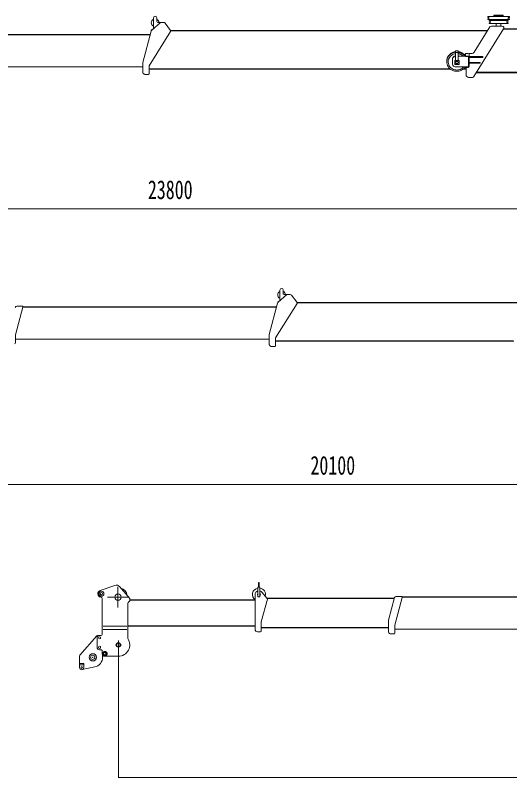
# Model space of a CAD drawing. Units: millimetres, scale not verified. Extents: x -30229 to 10482, y -5734 to 25398.
# Drawn here: x -14194 to -8407, y 1903 to 10852 of the extents above; entities that cross this region are included whole.
import ezdxf
from ezdxf.enums import TextEntityAlignment as Align

# ---------------------------------------------------------------- set-up
doc = ezdxf.new("R2010")
doc.units = ezdxf.units.MM
doc.header["$LTSCALE"] = 100
doc.header["$PDMODE"] = 32
doc.header["$PDSIZE"] = 50
doc.layers.add('0-0_0', color=7, linetype='Continuous', lineweight=18)
doc.layers.add('0-1_DEFPOINTS', color=7, linetype='Continuous')
doc.styles.add('ＭＳ ゴシック', font='')
doc.styles.get('ＭＳ ゴシック').set_extended_font_data('MS Gothic')

# ---------------------------------------------------------------- blocks, each defined once
blk = doc.blocks.new('D1')
at = {"layer": '0-0_0'}
for p, q in [((21066.1, 17079.37), (21066.1, 15903.22)), ((14716.1, 16681.07), (14716.1, 15903.22)), ((14718.2, 15905.47), (21064, 15905.47))]:
    blk.add_line(p, q, dxfattribs=at)
for points in [[(14718.2, 15905.82), (14718.2, 15905.12), (14716.1, 15905.47)], [(21064, 15905.82), (21064, 15905.12), (21066.1, 15905.47)]]:
    blk.add_solid(points, dxfattribs=at)
at = {"layer": '0-1_DEFPOINTS'}
for p in [(21066.1, 17080.15), (14716.1, 16681.85), (21066.1, 15905.47)]:
    blk.add_point(p, dxfattribs=at)
at = {"layer": '0-0_0', "style": 'ＭＳ ゴシック', "width": 0.7}
blk.add_text('12700', height=110, dxfattribs=at).set_placement((17681.1, 15930.47), align=Align.BOTTOM_LEFT)
blk = doc.blocks.new('D2')
at = {"layer": '0-0_0'}
blk.add_line((23837, 15905.47), (33882.8, 15905.47), dxfattribs=at)
at = {"layer": '0-0_0', "style": 'ＭＳ ゴシック', "width": 0.7}
blk.add_text('20100', height=110, dxfattribs=at).set_placement((28658.65, 15930.47), align=Align.BOTTOM_LEFT)
blk = doc.blocks.new('D3')
at = {"layer": '0-0_0'}
blk.add_line((10748.3, 10969.56), (22644.1, 10969.56), dxfattribs=at)
at = {"layer": '0-0_0', "style": 'ＭＳ ゴシック', "width": 0.7}
blk.add_text('23800', height=110, dxfattribs=at).set_placement((16468.7, 10994.56), align=Align.BOTTOM_LEFT)

msp = doc.modelspace()

# ---------------------------------------------------------------- linework, layer by layer
at = {"layer": '0-0_0', "color": 5}
for p, q in [((-8665, 10830.3), (-8665, 10836.4)), ((-8665, 10836.4), (-8410, 10836.4)), ((-8482.5, 10852.4), (-8592.5, 10852.4)), ((-8592.5, 10852.4), (-8592.5, 10846.4)), ((-8482.5, 10846.4), (-8592.5, 10846.4)), ((-8560, 10846.4), (-8560, 10836.4)), ((-8515, 10846.4), (-8515, 10836.4)), ((-8482.5, 10852.4), (-8482.5, 10846.4)), ((-8410, 10830.3), (-8410, 10836.4)), ((-12597.8, 10678.4), (-12498.1, 10763.6)), ((-12577.5, 10820.4), (-12577.5, 10695.7)), ((-12537.5, 10820.4), (-12537.5, 10778.4)), ((-12527.5, 10768.4), (-12457.4, 10768.4)), ((-12457.4, 10768.4), (-12485.1, 10768.4)), ((-12441.5, 10760.5), (-12376.7, 10675.9)), ((-8665, 10801.4), (-8665, 10807.5)), ((-8665, 10801.4), (-8410, 10801.4)), ((-8654.3, 10825), (-8663.7, 10828.4)), ((-8663.7, 10809.3), (-8654.3, 10812.8)), ((-8648.5, 10786.3), (-8648.5, 10792.4)), ((-8648.5, 10792.4), (-8426.5, 10792.4)), ((-8648.5, 10757.4), (-8648.5, 10763.5)), ((-8648.5, 10757.4), (-8426.5, 10757.4)), ((-8637.8, 10781), (-8647.2, 10784.4)), ((-8647.2, 10765.3), (-8637.8, 10768.8)), ((-8565, 10801.4), (-8565, 10792.4)), ((-8565, 10757.4), (-8565, 10725.4)), ((-8510, 10801.4), (-8510, 10792.4)), ((-8510, 10757.4), (-8510, 10725.4)), ((-8437.2, 10781), (-8427.8, 10784.4)), ((-8427.8, 10765.3), (-8437.2, 10768.8)), ((-8426.5, 10786.3), (-8426.5, 10792.4)), ((-8426.5, 10757.4), (-8426.5, 10763.5)), ((-8420.7, 10825), (-8411.3, 10828.4)), ((-8411.3, 10809.3), (-8420.7, 10812.8)), ((-8410, 10801.4), (-8410, 10807.5)), ((-12702.5, 10301.4), (-12604.1, 10668.4)), ((-12627.5, 10262.4), (-12376.2, 10664.5)), ((-12602.5, 10683.4), (-12602.5, 10672.5)), ((-12602.5, 10683.4), (-12592, 10683.4)), ((-12375.6, 10674.4), (-8664.3, 10674.4)), ((-12374.6, 10670.4), (-8666.7, 10670.4)), ((-8826.7, 10134.7), (-8478.1, 10694.8)), ((-8638.4, 10715.9), (-8823, 10419.3)), ((-8621.4, 10725.4), (-8495, 10725.4)), ((-8481.1, 10689.9), (-4775.2, 10689.9)), ((-8478.3, 10694.4), (-4772.4, 10694.4)), ((-16326, 10626.1), (-12615.5, 10626.1)), ((-16325.6, 10622.1), (-12616.5, 10622.1)), ((-9041.5, 10436.3), (-9009.5, 10436.3)), ((-9041.5, 10436.2), (-9041.5, 10322.8)), ((-9038.7, 10418.4), (-9012.7, 10418.4)), ((-9009.5, 10436.2), (-9009.5, 10322.8)), ((-8938.9, 10391.8), (-8923.5, 10391.8)), ((-8935.9, 10388.8), (-8923.5, 10388.8)), ((-8923.5, 10405.6), (-8923.5, 10369.4)), ((-8923.5, 10405.6), (-8894.5, 10405.6)), ((-8882.5, 10405.4), (-8848.3, 10405.4)), ((-8882.5, 10405.4), (-8882.5, 10252.9)), ((-12702.5, 10301.4), (-12702.5, 10188.7)), ((-9075.5, 10345.4), (-9075.5, 10279.7)), ((-9050.5, 10324.8), (-9050.5, 10275.8)), ((-9050.5, 10324.8), (-9041.5, 10324.8)), ((-9050.5, 10322.8), (-9000.5, 10322.8)), ((-9045.5, 10375.4), (-9041.5, 10375.4)), ((-9045.5, 10372.3), (-9041.5, 10372.3)), ((-9009.5, 10375.4), (-8923.5, 10375.4)), ((-9009.5, 10372.3), (-8923.5, 10372.3)), ((-9009.5, 10324.8), (-9000.5, 10324.8)), ((-9000.5, 10324.8), (-9000.5, 10275.8)), ((-8923.5, 10375.1), (-8894.5, 10375.1)), ((-8923.5, 10369.4), (-8894.5, 10369.4)), ((-8888.5, 10363.5), (-8888.5, 10252.6)), ((-8882.5, 10368.4), (-8722.5, 10368.4)), ((-8882.5, 10359.4), (-8722.5, 10359.4)), ((-8882.5, 10299.4), (-8752.5, 10299.4)), ((-8752.5, 10299.4), (-8752.5, 10290.4)), ((-8722.5, 10368.4), (-8722.5, 10359.4)), ((-16412.5, 10247.1), (-12702.5, 10247.1)), ((-12627.5, 10262.4), (-12627.5, 10170)), ((-12627.5, 10226.4), (-9106.3, 10226.4)), ((-12627.5, 10220.9), (-9099.2, 10220.9)), ((-9050.5, 10275.8), (-9000.5, 10275.8)), ((-9045.5, 10249.7), (-8894.5, 10249.7)), ((-8951.8, 10220.9), (-8917.5, 10220.9)), ((-8944.6, 10226.4), (-8917.5, 10226.4)), ((-8917.5, 10249.7), (-8917.5, 10154.7)), ((-8913.5, 10249.7), (-8913.5, 10241.1)), ((-8913.5, 10246.8), (-8894.5, 10246.8)), ((-8913.5, 10241.1), (-8894.5, 10241.1)), ((-8882.5, 10290.4), (-8752.5, 10290.4)), ((-12672.5, 10160.6), (-12637.5, 10160.6)), ((-8887.8, 10125.4), (-8843.6, 10125.4)), ((-8798.3, 10180.4), (-5092.4, 10180.4)), ((-8794.2, 10186.9), (-5088.3, 10186.9)), ((-11097.4, 7635), (-11097.4, 7510.4)), ((-11057.4, 7635), (-11057.4, 7593)), ((-11117.6, 7493), (-11018, 7578.2)), ((-11047.4, 7583), (-10977.2, 7583)), ((-10977.2, 7583), (-11005, 7583)), ((-10961.4, 7575.1), (-10896.6, 7490.5)), ((-14192.4, 7110.2), (-14105.7, 7433.6)), ((-14177, 7446.2), (-14115.4, 7446.2)), ((-14105.8, 7440.7), (-11135.3, 7440.7)), ((-14105.4, 7436.7), (-11136.4, 7436.7)), ((-11222.4, 7116), (-11124, 7483)), ((-11147.4, 7077), (-10896, 7479.1)), ((-11122.4, 7498), (-11122.4, 7487.1)), ((-11122.4, 7498), (-11111.8, 7498)), ((-10895.5, 7489), (-7924.1, 7489)), ((-10894.4, 7485), (-7926.6, 7485)), ((-14192.4, 7110.2), (-14192.4, 7016.2)), ((-11222.4, 7116), (-11222.4, 7003.4)), ((-11147.4, 7077), (-11147.4, 6984.6)), ((-14192.4, 7061.7), (-11222.4, 7061.7)), ((-11147.4, 7041), (-8367.4, 7041)), ((-11147.4, 7035.5), (-8359.1, 7035.5)), ((-11192.4, 6975.2), (-11157.4, 6975.2)), ((-13028.9, 4177.9), (-13200.6, 4118.5)), ((-12992.5, 4161.7), (-12992.5, 3919.7)), ((-12852.6, 4025.7), (-12975.1, 4163.9)), ((-11355.1, 4156), (-11355.1, 4045)), ((-11355.1, 4156), (-11330.1, 4156)), ((-11347.1, 4205.8), (-11347.1, 4156)), ((-11338.1, 4205.8), (-11338.1, 4156)), ((-11330.1, 4156), (-11330.1, 4045)), ((-13113.5, 4040.7), (-12871.5, 4040.7)), ((-11387.6, 4070.6), (-11387.6, 3665)), ((-11355.1, 4045), (-11330.1, 4045)), ((-11246, 4026), (-11308.3, 4099.2)), ((-9827.6, 3769.4), (-9756.5, 4034.5)), ((-9752.5, 3713.3), (-9665.9, 4036.7)), ((-9737.2, 4049.3), (-9675.5, 4049.3)), ((-9666, 4043.8), (-8175.5, 4043.8)), ((-9665.6, 4039.8), (-8176.6, 4039.8)), ((-13177.5, 4021.5), (-13177.5, 3603)), ((-12877.6, 3962.4), (-12877.6, 3554.6)), ((-12871.7, 3976.5), (-12852.5, 3995.7)), ((-12852.5, 4025.7), (-12852.5, 3995.7)), ((-12852.5, 4009.4), (-11387.6, 4009.4)), ((-12852.5, 4006.2), (-11387.6, 4006.2)), ((-11314.6, 3752), (-11243.9, 4016.9)), ((-11246.5, 4026.6), (-9758.6, 4026.6)), ((-11244.2, 4023), (-9759.6, 4023)), ((-9827.6, 3769.4), (-9827.6, 3639.3)), ((-13165.6, 3700.7), (-12887.6, 3700.7)), ((-12877.6, 3706.2), (-11387.6, 3706.2)), ((-12877.6, 3700.7), (-11387.6, 3700.7)), ((-11387.6, 3700.7), (-11387.6, 3675.7)), ((-11387.6, 3685), (-11387.6, 3681)), ((-11314.6, 3752), (-11314.6, 3645)), ((-11314.6, 3685), (-9827.6, 3685)), ((-11314.6, 3680.5), (-9827.6, 3680.5)), ((-9752.5, 3713.3), (-9752.5, 3619.3)), ((-13437.5, 3361.4), (-13238.5, 3586.4)), ((-13223.6, 3593.2), (-13192.6, 3593.2)), ((-13207.6, 3593.2), (-13187.4, 3593.2)), ((-13165.6, 3660.7), (-12887.6, 3660.7)), ((-11357.6, 3635), (-11324.6, 3635)), ((-9797.6, 3609.3), (-9762.5, 3609.3)), ((-9752.5, 3664.8), (-8262.5, 3664.8)), ((-13237.6, 3453.2), (-13237.6, 3563.2)), ((-12987.5, 3530.9), (-12987.5, 3430.5)), ((-13207.6, 3423.2), (-13187.5, 3423.2)), ((-13177.5, 3413.4), (-13177.5, 3378.2)), ((-13147.5, 3403.2), (-13144.1, 3403.2)), ((-13442.5, 3348.1), (-13442.5, 3215.7)), ((-13172.6, 3361.8), (-13172.6, 3335.7)), ((-13147.5, 3353.2), (-13144.1, 3353.2)), ((-13147.5, 3348.2), (-12987.5, 3348.2)), ((-13442.5, 3264.9), (-13392.5, 3264.9)), ((-13441.5, 3248.2), (-13393.5, 3248.2)), ((-13412.3, 3191.3), (-13263.4, 3223.3)), ((-13392.5, 3264.9), (-13392.5, 3215.7))]:
    msp.add_line(p, q, dxfattribs=at)
for points in [[(-9041.5, 10426), (-9047.3, 10425.1), (-9053, 10424), (-9058.6, 10422.6), (-9064.2, 10420.9), (-9069.7, 10419), (-9075.1, 10416.8), (-9080.4, 10414.4), (-9085.5, 10411.7), (-9090.5, 10408.8), (-9095.4, 10405.7), (-9100.2, 10402.3), (-9104.7, 10398.6), (-9109.1, 10394.8), (-9113.2, 10390.7), (-9117.2, 10386.5), (-9120.9, 10382), (-9124.4, 10377.4), (-9127.7, 10372.5), (-9130.7, 10367.5), (-9133.4, 10362.4), (-9135.8, 10357.1), (-9138, 10351.7), (-9139.8, 10346.2), (-9141.4, 10340.6), (-9142.6, 10334.9), (-9143.6, 10329.2), (-9144.2, 10323.4), (-9144.5, 10317.6), (-9144.4, 10311.8)], [(-9041.5, 10422.5), (-9047.2, 10421.7), (-9052.8, 10420.6), (-9058.4, 10419.2), (-9064, 10417.6), (-9069.4, 10415.7), (-9074.7, 10413.5), (-9080, 10411.2), (-9085.1, 10408.5), (-9090.1, 10405.7), (-9094.9, 10402.6), (-9099.6, 10399.2), (-9104.2, 10395.7), (-9108.5, 10391.9), (-9112.7, 10387.9), (-9116.6, 10383.7), (-9120.3, 10379.3), (-9123.8, 10374.7), (-9127.1, 10370), (-9130.1, 10365.1), (-9132.8, 10360), (-9135.3, 10354.8), (-9137.5, 10349.5), (-9139.4, 10344.1), (-9141, 10338.6), (-9142.4, 10333), (-9143.4, 10327.3), (-9144, 10321.6), (-9144.4, 10315.8), (-9144.5, 10310.1)], [(-9041.5, 10419.1), (-9057.3, 10416.1), (-9072.5, 10411.1), (-9087, 10404.1), (-9100.4, 10395.3), (-9112.4, 10384.7), (-9122.9, 10372.6), (-9131.6, 10359), (-9138.1, 10344.4), (-9142.5, 10329), (-9144.4, 10313), (-9143.9, 10297), (-9140.9, 10281.2), (-9135.7, 10266.1), (-9128.2, 10251.9), (-9118.8, 10238.9), (-9107.6, 10227.4), (-9094.9, 10217.5), (-9081, 10209.5), (-9066.2, 10203.3), (-9050.7, 10199.1), (-9034.8, 10196.9), (-9018.8, 10196.7), (-9002.9, 10198.6), (-8987.3, 10202.5), (-8972.3, 10208.3), (-8958.3, 10216.1), (-8945.4, 10225.7), (-8934, 10236.9), (-8924.2, 10249.7)], [(-9041.5, 10402.7), (-9054.6, 10399.9), (-9067.3, 10395.5), (-9079.3, 10389.5), (-9090.4, 10382.1), (-9100.5, 10373.2), (-9109.3, 10363), (-9116.5, 10351.8), (-9122.1, 10339.6), (-9125.9, 10326.7), (-9127.7, 10313.4), (-9127.6, 10300), (-9125.5, 10286.8), (-9121.4, 10274), (-9115.6, 10261.9), (-9108.1, 10250.8), (-9099.1, 10240.8), (-9088.9, 10232.1), (-9077.6, 10224.9), (-9065.5, 10219.1), (-9052.8, 10214.9), (-9039.6, 10212.4), (-9026.2, 10211.5), (-9012.8, 10212.2), (-8999.6, 10214.6), (-8986.8, 10218.6), (-8974.6, 10224.2), (-8963.3, 10231.3), (-8952.9, 10239.8), (-8943.8, 10249.7)], [(-8925.4, 10375.6), (-8927.4, 10378.4), (-8929.5, 10381.2), (-8931.6, 10383.9), (-8933.9, 10386.6), (-8936.3, 10389.2), (-8938.7, 10391.7), (-8941.2, 10394.1), (-8943.7, 10396.4), (-8946.4, 10398.7), (-8949.1, 10400.9), (-8951.9, 10403), (-8954.7, 10405.1), (-8957.6, 10407), (-8960.5, 10408.9), (-8963.5, 10410.6), (-8966.6, 10412.3), (-8969.7, 10413.9), (-8972.8, 10415.4), (-8976, 10416.9), (-8979.2, 10418.2), (-8982.5, 10419.4), (-8985.8, 10420.6), (-8989.1, 10421.6), (-8992.4, 10422.6), (-8995.8, 10423.5), (-8999.2, 10424.2), (-9002.6, 10424.9), (-9006.1, 10425.5), (-9009.5, 10426)], [(-8930.4, 10375.6), (-8932.5, 10378), (-8934.6, 10380.5), (-8936.7, 10382.8), (-8938.9, 10385.1), (-8941.2, 10387.3), (-8943.6, 10389.5), (-8946, 10391.5), (-8948.5, 10393.6), (-8951, 10395.5), (-8953.6, 10397.4), (-8956.2, 10399.2), (-8958.9, 10401), (-8961.6, 10402.6), (-8964.3, 10404.3), (-8967.1, 10405.8), (-8970, 10407.2), (-8972.8, 10408.6), (-8975.8, 10409.9), (-8978.7, 10411.1), (-8981.7, 10412.3), (-8984.7, 10413.4), (-8987.7, 10414.4), (-8990.8, 10415.3), (-8993.9, 10416.1), (-8997, 10416.9), (-9000.1, 10417.6), (-9003.2, 10418.2), (-9006.3, 10418.7), (-9009.5, 10419.1)], [(-8953, 10375.6), (-8954.6, 10377.1), (-8956.2, 10378.5), (-8957.9, 10379.9), (-8959.6, 10381.3), (-8961.4, 10382.7), (-8963.1, 10384), (-8964.9, 10385.2), (-8966.7, 10386.5), (-8968.6, 10387.6), (-8970.5, 10388.8), (-8972.4, 10389.9), (-8974.3, 10391), (-8976.2, 10392), (-8978.2, 10393), (-8980.2, 10393.9), (-8982.2, 10394.8), (-8984.2, 10395.7), (-8986.2, 10396.5), (-8988.3, 10397.3), (-8990.3, 10398), (-8992.4, 10398.7), (-8994.5, 10399.4), (-8996.6, 10400), (-8998.8, 10400.5), (-9000.9, 10401.1), (-9003, 10401.5), (-9005.2, 10402), (-9007.3, 10402.3), (-9009.5, 10402.7)], [(-12702.5, 10188.7), (-12702.5, 10187.2), (-12702.3, 10185.6), (-12702.1, 10184), (-12701.8, 10182.5), (-12701.3, 10181), (-12700.8, 10179.5), (-12700.3, 10178), (-12699.6, 10176.6), (-12698.8, 10175.2), (-12698, 10173.9), (-12697.1, 10172.6), (-12696.1, 10171.4), (-12695.1, 10170.2), (-12694, 10169), (-12692.8, 10168), (-12691.6, 10167), (-12690.3, 10166.1), (-12689, 10165.2), (-12687.6, 10164.4), (-12686.2, 10163.7), (-12684.8, 10163), (-12683.3, 10162.5), (-12681.8, 10162), (-12680.3, 10161.5), (-12678.8, 10161.2), (-12677.2, 10160.9), (-12675.7, 10160.7), (-12674.1, 10160.6), (-12672.5, 10160.6)], [(-12637.5, 10160.6), (-12637, 10160.6), (-12636.5, 10160.6), (-12635.9, 10160.7), (-12635.4, 10160.8), (-12634.9, 10160.9), (-12634.4, 10161), (-12633.9, 10161.2), (-12633.4, 10161.4), (-12632.9, 10161.6), (-12632.5, 10161.8), (-12632, 10162.1), (-12631.6, 10162.4), (-12631.2, 10162.7), (-12630.7, 10163), (-12630.4, 10163.4), (-12630, 10163.8), (-12629.6, 10164.2), (-12629.3, 10164.6), (-12629, 10165), (-12628.7, 10165.4), (-12628.5, 10165.9), (-12628.3, 10166.4), (-12628.1, 10166.9), (-12627.9, 10167.4), (-12627.8, 10167.9), (-12627.6, 10168.4), (-12627.6, 10168.9), (-12627.5, 10169.4), (-12627.5, 10170)], [(-11222.4, 7003.4), (-11222.3, 7001.8), (-11222.2, 7000.2), (-11221.9, 6998.7), (-11221.6, 6997.1), (-11221.2, 6995.6), (-11220.7, 6994.1), (-11220.1, 6992.6), (-11219.4, 6991.2), (-11218.7, 6989.8), (-11217.8, 6988.5), (-11216.9, 6987.2), (-11216, 6986), (-11214.9, 6984.8), (-11213.8, 6983.7), (-11212.7, 6982.6), (-11211.4, 6981.6), (-11210.2, 6980.7), (-11208.8, 6979.8), (-11207.5, 6979), (-11206.1, 6978.3), (-11204.6, 6977.6), (-11203.2, 6977.1), (-11201.7, 6976.6), (-11200.2, 6976.1), (-11198.6, 6975.8), (-11197.1, 6975.5), (-11195.5, 6975.3), (-11193.9, 6975.2), (-11192.4, 6975.2)], [(-11157.4, 6975.2), (-11156.8, 6975.2), (-11156.3, 6975.2), (-11155.8, 6975.3), (-11155.3, 6975.4), (-11154.8, 6975.5), (-11154.3, 6975.6), (-11153.8, 6975.8), (-11153.3, 6976), (-11152.8, 6976.2), (-11152.3, 6976.5), (-11151.9, 6976.7), (-11151.4, 6977), (-11151, 6977.3), (-11150.6, 6977.7), (-11150.2, 6978), (-11149.8, 6978.4), (-11149.5, 6978.8), (-11149.2, 6979.2), (-11148.9, 6979.6), (-11148.6, 6980.1), (-11148.3, 6980.5), (-11148.1, 6981), (-11147.9, 6981.5), (-11147.7, 6982), (-11147.6, 6982.5), (-11147.5, 6983), (-11147.4, 6983.5), (-11147.4, 6984), (-11147.4, 6984.6)], [(-13144.1, 3353.2), (-13141.4, 3353.3), (-13138.7, 3353.8), (-13136.1, 3354.5), (-13133.6, 3355.5), (-13131.2, 3356.8), (-13129, 3358.3), (-13126.9, 3360.1), (-13125.1, 3362), (-13123.4, 3364.2), (-13122.1, 3366.5), (-13120.9, 3369), (-13120.1, 3371.5), (-13119.5, 3374.2), (-13119.2, 3376.8), (-13119.2, 3379.5), (-13119.5, 3382.2), (-13120.1, 3384.9), (-13120.9, 3387.4), (-13122.1, 3389.9), (-13123.4, 3392.2), (-13125.1, 3394.4), (-13126.9, 3396.3), (-13129, 3398.1), (-13131.2, 3399.6), (-13133.6, 3400.9), (-13136.1, 3401.9), (-13138.7, 3402.6), (-13141.4, 3403), (-13144.1, 3403.2)]]:
    msp.add_lwpolyline(points, dxfattribs=at)
for points in [[(-9010.5, 10299.3), (-9010.9, 10302.4), (-9012, 10305.4), (-9013.7, 10308), (-9016, 10310.2), (-9018.7, 10311.8), (-9021.6, 10312.9), (-9024.7, 10313.4), (-9027.9, 10313.2), (-9030.9, 10312.5), (-9033.8, 10311.1), (-9036.2, 10309.2), (-9038.3, 10306.7), (-9039.7, 10303.9), (-9040.4, 10300.9), (-9040.4, 10297.7), (-9039.7, 10294.7), (-9038.3, 10291.9), (-9036.2, 10289.4), (-9033.8, 10287.5), (-9030.9, 10286.1), (-9027.9, 10285.4), (-9024.7, 10285.2), (-9021.6, 10285.7), (-9018.7, 10286.8), (-9016, 10288.4), (-9013.7, 10290.6), (-9012, 10293.2), (-9010.9, 10296.2)], [(-13147.5, 3403.2), (-13152.9, 3402.6), (-13158, 3400.9), (-13162.6, 3398.1), (-13166.5, 3394.4), (-13169.6, 3389.9), (-13171.6, 3384.9), (-13172.4, 3379.5), (-13172.1, 3374.2), (-13170.7, 3369), (-13168.2, 3364.2), (-13164.7, 3360.1), (-13160.4, 3356.8), (-13155.5, 3354.5), (-13150.2, 3353.3), (-13144.9, 3353.3), (-13139.6, 3354.5), (-13134.7, 3356.8), (-13130.4, 3360.1), (-13126.9, 3364.2), (-13124.4, 3369), (-13123, 3374.2), (-13122.7, 3379.5), (-13123.5, 3384.9), (-13125.5, 3389.9), (-13128.6, 3394.4), (-13132.5, 3398.1), (-13137.1, 3400.9), (-13142.2, 3402.6)], [(-13132.6, 3378.2), (-13133, 3381.4), (-13134, 3384.5), (-13135.6, 3387.3), (-13137.9, 3389.6), (-13140.5, 3391.4), (-13143.5, 3392.6), (-13146.7, 3393.2), (-13150, 3393), (-13153.1, 3392.1), (-13155.9, 3390.6), (-13158.4, 3388.5), (-13160.4, 3385.9), (-13161.7, 3383), (-13162.4, 3379.8), (-13162.4, 3376.6), (-13161.7, 3373.4), (-13160.4, 3370.5), (-13158.4, 3367.9), (-13155.9, 3365.8), (-13153.1, 3364.3), (-13150, 3363.4), (-13146.7, 3363.2), (-13143.5, 3363.7), (-13140.5, 3364.9), (-13137.9, 3366.8), (-13135.6, 3369.1), (-13134, 3371.9), (-13133, 3375)]]:
    msp.add_lwpolyline(points, close=True, dxfattribs=at)
for centre, radius in [((-13187.5, 4080.7), 30), ((-13187.5, 4080.7), 15.5), ((-12992.5, 4040.7), 37.5), ((-13207.6, 3563.2), 12.5), ((-12987.5, 3480.7), 22.5), ((-13207.6, 3453.2), 12.5), ((-13287.5, 3335.7), 42.5), ((-13417.5, 3215.7), 10)]:
    msp.add_circle(centre, radius, dxfattribs=at)
for centre, radius, start, end in [((-12557.5, 10820.4), 20, 0, 180), ((-8663, 10830.3), 2, 180, 250), ((-8412, 10830.3), 2, 290, 360), ((-12557.5, 10764.4), 45, 116.388, 243.612), ((-12557.5, 10764.4), 45, 5.09961, 63.6122), ((-12527.5, 10778.4), 10, 180, 270), ((-12485.1, 10748.4), 20, 90, 130.515), ((-12457.4, 10748.4), 20, 37.4271, 90), ((-8663, 10807.5), 2, 110, 180), ((-8656.5, 10818.9), 6.5, 290, 70), ((-8646.5, 10786.3), 2, 180, 250), ((-8646.5, 10763.5), 2, 110, 180), ((-8640, 10774.9), 6.5, 290, 70), ((-8435, 10774.9), 6.5, 110, 250), ((-8428.5, 10786.3), 2, 290, 360), ((-8428.5, 10763.5), 2, 360, 70), ((-8418.5, 10818.9), 6.5, 110, 250), ((-8412, 10807.5), 2, 360, 70), ((-12584.8, 10663.2), 20, 130.515, 164.992), ((-12384.7, 10669.8), 10, 327.9946, 37.4271), ((-8621.4, 10705.4), 20, 90, 148.1), ((-8495, 10705.4), 20, 328.1, 90), ((-8894.5, 10393.6), 12, 0, 90), ((-8848.3, 10435.4), 30, 270, 327.7113), ((-9045.5, 10345.4), 30, 90, 180), ((-9045.5, 10342.3), 30, 90, 180), ((-8894.5, 10363.1), 12, 0, 90), ((-8894.5, 10363.4), 6, 0, 90), ((-9045.5, 10279.7), 30, 180, 270), ((-8894.5, 10255.7), 6, 270, 0), ((-8894.5, 10253.1), 12, 270, 0), ((-8894.5, 10252.8), 6, 270, 0), ((-8887.5, 10155.4), 30, 180, 270.0037), ((-8843.6, 10145.4), 20, 270, 328.1), ((-11077.4, 7579), 45, 116.388, 243.612), ((-11077.4, 7635), 20, 0, 180), ((-11077.4, 7579), 45, 5.09961, 63.6122), ((-11047.4, 7593), 10, 180, 270), ((-11005, 7563), 20, 90, 130.515), ((-10977.2, 7563), 20, 37.4271, 90), ((-14177, 7426.2), 20, 90, 165), ((-14115.4, 7436.2), 10, 345, 90), ((-11104.6, 7477.8), 20, 130.515, 164.992), ((-10904.5, 7484.4), 10, 327.9946, 37.4271), ((-14202.4, 7016.2), 10, 270, 360), ((-11342.6, 4205.8), 4.5, 0, 180), ((-13187.5, 4080.7), 40, 109.094, 260.4059), ((-13012.5, 4130.7), 50, 41.5783, 109.094), ((-12992.5, 4040.7), 111, 10.201, 72.9558), ((-11342.6, 4070), 77, 99.3426, 234.242), ((-11342.6, 4070), 77, 346.1872, 80.6574), ((-13197.5, 4021.5), 20, 0, 80.4059), ((-11342.6, 4070), 45, 106.128, 180), ((-11342.6, 4070), 17.5, 135.585, 224.415), ((-11342.6, 4070), 45, 38.1846, 73.8724), ((-11342.6, 4070), 17.5, 315.5847, 44.4153), ((-9737.2, 4029.3), 20, 90, 165), ((-9675.5, 4039.3), 10, 345, 90), ((-12857.6, 3962.4), 20, 135, 180.049), ((-11253.6, 4019.5), 10, 345.0686, 40.4256), ((-13223.6, 3573.2), 20, 90, 138.52), ((-13207.6, 3563.2), 30, 90, 180), ((-13187.5, 3603.2), 10, 270, 0), ((-11357.6, 3665), 30, 180, 270), ((-11324.6, 3645), 10, 270, 360), ((-9797.6, 3639.3), 30, 180, 198.462), ((-9797.6, 3639.3), 30, 198.462, 270), ((-9762.5, 3619.3), 10, 270, 360), ((-12987.5, 3480.7), 132.5, 270, 33.8866), ((-13207.6, 3453.2), 30, 180, 270), ((-13187.5, 3413.2), 10, 359.9998, 90), ((-13422.5, 3348.1), 20, 138.52, 180), ((-13287.5, 3335.7), 115, 282.141, 360), ((-13147.5, 3378.2), 30, 180, 270), ((-13417.5, 3215.7), 25, 180, 0)]:
    msp.add_arc(centre, radius, start, end, dxfattribs=at)
at = {"layer": '0-0_0', "color": 1}
for p in [(-12987.5, 3480.7), (-13287.5, 3335.7)]:
    msp.add_point(p, dxfattribs=at)

# ---------------------------------------------------------------- block references
at = {"layer": '0-0_0', "xscale": 2, "yscale": 2}
for name, p in [('D3', (-45579.9, -13354.5)), ('D2', (-68057.2, -26453)), ('D1', (-42419.7, -29883))]:
    msp.add_blockref(name, p, dxfattribs=at)

doc.saveas('drawing.dxf')
